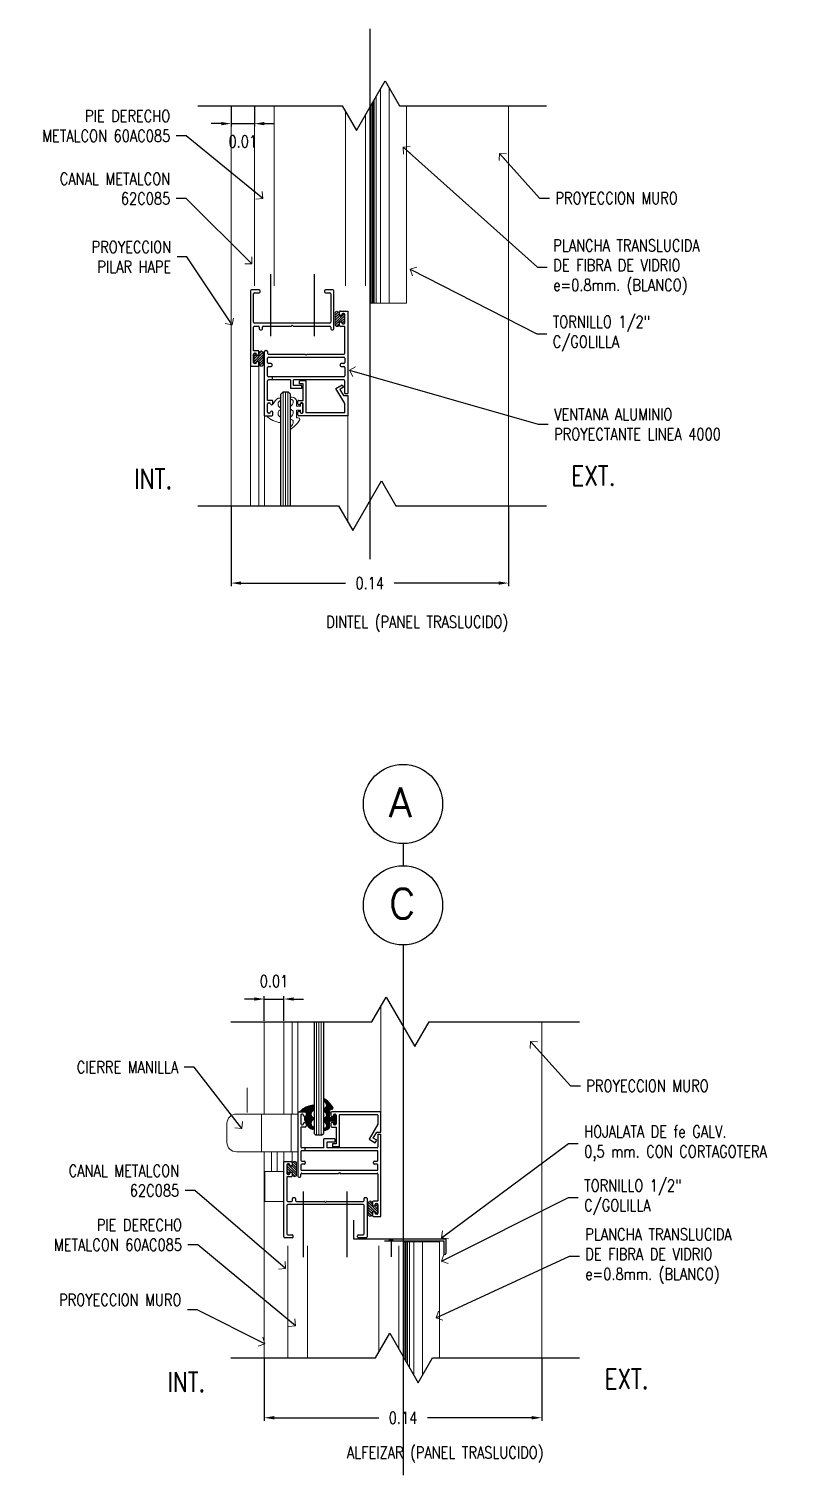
# Model space of a CAD drawing. Header units: metres. Extents: x -40 to 265, y 63 to 163.
# Drawn here: x 252.768 to 253.153, y 136.303 to 137.033 of the extents above; entities that cross this region are included whole.
import ezdxf

# ---------------------------------------------------------------- set-up
doc = ezdxf.new("R2010")
doc.units = ezdxf.units.M
doc.header["$LTSCALE"] = 5
doc.header["$MEASUREMENT"] = 0
doc.layers.get('0').update_dxf_attribs({"color": 30})
for name, color, linetype, lineweight in [('A-ANNO-TEXT', 3, 'Continuous', 18), ('A-DETL-GRPH', 4, 'Continuous', 25), ('A-DETL-MBND', 3, 'Continuous', 18), ('A-DETL-MCUT', 4, 'Continuous', 25), ('A-DETL-PATT', 8, 'Continuous', 18)]:
    doc.layers.add(name, color=color, linetype=linetype, lineweight=lineweight)
doc.styles.add('E-ROMANS', font='romans.shx', dxfattribs={"width": 0.8})
doc.dimstyles.new('E-0010_TICK_12', dxfattribs={"dimscale": 0.001, "dimtxt": 12, "dimasz": 12, "dimexe": 6, "dimexo": 4, "dimgap": 6, "dimtad": 0, "dimdec": 0, "dimlfac": 1000, "dimzin": 0, "dimdsep": 46, "dimtxsty": 'E-ROMANS', "dimblk": 'OBLIQUE', "dimcen": 6, "dimclrd": 256, "dimclre": 256, "dimclrt": 256, "dimadec": 0, "dimazin": 0, "dimtfac": 1, "dimtdec": 0, "dimtmove": 1, "dimatfit": 3, "dimldrblk": 'OPEN90', "dimfxl": 1, "dimtfill": 1, "dimtolj": 1, "dimtzin": 0, "dimlwd": -1, "dimarcsym": 0})
pattern_1 = [(45, (292.52679567, 70.19541278), (-0.000265165043, 0.000265165043), [])]

# ---------------------------------------------------------------- blocks, each defined once
blk = doc.blocks.new('*X40')
at = {"color": 0}
for p, q in [((134.91, 112.37), (139.77, 117.23)), ((134.91, 115.03), (136.01, 116.13)), ((134.91, 113.7), (136.61, 115.4)), ((135.23, 116.01), (135.23, 116.01)), ((135.23, 114.68), (135.23, 114.68)), ((135.26, 111.39), (139.81, 115.95)), ((135.9, 115.35), (135.9, 115.35)), ((136.56, 114.68), (136.56, 114.68)), ((137.22, 115.35), (137.22, 115.35)), ((137.71, 116.5), (139.14, 117.92)), ((137.89, 117.34), (137.89, 117.34)), ((137.89, 116.01), (137.89, 116.01)), ((137.89, 114.68), (137.89, 114.68)), ((138.55, 116.67), (138.55, 116.67)), ((138.55, 115.35), (138.55, 115.35)), ((139.21, 117.34), (139.21, 117.34)), ((139.21, 116.01), (139.21, 116.01)), ((139.21, 114.68), (139.21, 114.68)), ((135.23, 113.36), (135.23, 113.36)), ((135.23, 112.03), (135.23, 112.03)), ((135.9, 114.02), (135.9, 114.02)), ((135.9, 112.7), (135.9, 112.7)), ((136.56, 113.36), (136.56, 113.36)), ((137.22, 114.02), (137.22, 114.02)), ((137.22, 112.7), (137.22, 112.7)), ((137.49, 112.3), (139.81, 114.62)), ((137.71, 111.2), (139.81, 113.3)), ((137.89, 113.36), (137.89, 113.36)), ((137.89, 112.03), (137.89, 112.03)), ((137.89, 110.71), (137.89, 110.71)), ((138.03, 110.19), (139.81, 111.97)), ((138.55, 114.02), (138.55, 114.02)), ((138.55, 112.7), (138.55, 112.7)), ((138.55, 111.37), (138.55, 111.37)), ((138.55, 110.04), (138.55, 110.04)), ((139.12, 109.95), (139.75, 110.58)), ((139.21, 113.36), (139.21, 113.36)), ((139.21, 112.03), (139.21, 112.03)), ((139.21, 110.71), (139.21, 110.71))]:
    blk.add_line(p, q, dxfattribs=at)
blk = doc.blocks.new('_Oblique')
at = {"color": 0, "linetype": 'ByBlock', "lineweight": -2}
blk.add_line((-0.5, -0.5), (0.5, 0.5), dxfattribs=at)
blk = doc.blocks.new('_Open90')
at = {"color": 0, "linetype": 'ByBlock', "lineweight": -2}
for p, q in [((0, 0), (-1, 0)), ((-0.5, 0.5), (0, 0)), ((0, 0), (-0.5, -0.5))]:
    blk.add_line(p, q, dxfattribs=at)
blk = doc.blocks.new('QM-ARQ-DET')
at = {"layer": 'A-DETL-PATT'}
h = blk.add_hatch(dxfattribs=at)
h.set_pattern_fill('ANSI31', color=256, scale=0.003, style=0)
h.set_pattern_definition(pattern_1)
edge = h.paths.add_edge_path()
edge.add_line((252.91999, 136.48368), (252.92012, 136.48756))
edge.add_spline(control_points=[(252.92012, 136.48756), (252.92069, 136.48757), (252.92285, 136.48761), (252.91952, 136.49161), (252.91777, 136.49286), (252.91697, 136.49344)], knot_values=[0, 0, 0, 0, 0.001435, 0.005431, 0.008857, 0.008857, 0.008857, 0.008857], degree=3, periodic=0)
edge.add_line((252.91697, 136.49344), (252.91697, 136.49212))
edge.add_spline(control_points=[(252.91697, 136.49212), (252.91721, 136.49192), (252.91807, 136.49123), (252.91895, 136.48906), (252.91754, 136.48842), (252.91697, 136.48816)], knot_values=[0, 0, 0, 0, 0.000972, 0.003396, 0.005075, 0.005075, 0.005075, 0.005075], degree=3, periodic=0)
edge.add_line((252.91697, 136.48816), (252.91697, 136.4872))
edge.add_spline(control_points=[(252.91697, 136.4872), (252.91721, 136.487), (252.91807, 136.48631), (252.91895, 136.48414), (252.91754, 136.4835), (252.91697, 136.48325)], knot_values=[0, 0, 0, 0, 0.000972, 0.003396, 0.005075, 0.005075, 0.005075, 0.005075], degree=3, periodic=0)
edge.add_line((252.91697, 136.48325), (252.91697, 136.48188))
edge.add_spline(control_points=[(252.91697, 136.48188), (252.91721, 136.48168), (252.91807, 136.48098), (252.91895, 136.47881), (252.91754, 136.47818), (252.91697, 136.47792)], knot_values=[0, 0, 0, 0, 0.000972, 0.003396, 0.005075, 0.005075, 0.005075, 0.005075], degree=3, periodic=0)
edge.add_line((252.91697, 136.47792), (252.91697, 136.47706))
edge.add_arc((252.91744, 136.47984), 0.00282, 260.2894, 334.59253)
edge.add_line((252.91999, 136.47863), (252.91999, 136.48173))
edge.add_line((252.91999, 136.48173), (252.92211, 136.48173))
edge.add_line((252.92211, 136.48173), (252.92211, 136.48056))
edge.add_arc((252.9224, 136.48056), 0.000286, 180, 270)
edge.add_line((252.9224, 136.48027), (252.92288, 136.48027))
edge.add_arc((252.92288, 136.48056), 0.000286, 270, 360)
edge.add_line((252.92316, 136.48056), (252.92316, 136.48485))
edge.add_arc((252.92288, 136.48485), 0.000286, 0, 90)
edge.add_line((252.92288, 136.48514), (252.9224, 136.48514))
edge.add_arc((252.9224, 136.48485), 0.000286, 90, 180)
edge.add_line((252.92211, 136.48485), (252.92211, 136.48368))
edge.add_line((252.92211, 136.48368), (252.91999, 136.48368))
h = blk.add_hatch(dxfattribs=at)
h.set_pattern_fill('ANSI31', color=256, scale=0.003, style=0)
h.set_pattern_definition(pattern_1)
edge = h.paths.add_edge_path()
edge.add_line((252.91219, 136.48728), (252.91219, 136.48999))
edge.add_arc((252.91306, 136.4787), 0.01133, 94.36371, 136.53353)
edge.add_line((252.90483, 136.48649), (252.90767, 136.48649))
edge.add_arc((252.90767, 136.48601), 0.000477, 0, 90, ccw=False)
edge.add_line((252.90814, 136.48601), (252.90814, 136.48468))
edge.add_arc((252.90767, 136.48468), 0.000477, -90, 0, ccw=False)
edge.add_line((252.90767, 136.4842), (252.90738, 136.4842))
edge.add_arc((252.91165, 136.4833), 0.00436, 168.15387, 213.32126)
edge.add_arc((252.90767, 136.48057), 0.000477, 19.26876, 45, ccw=False)
edge.add_spline(control_points=[(252.90812, 136.48073), (252.90846, 136.48018), (252.9092, 136.47903), (252.91055, 136.4775), (252.91174, 136.47764), (252.91219, 136.47769)], knot_values=[0.000217, 0.000217, 0.000217, 0.000217, 0.002223, 0.004367, 0.00567, 0.00567, 0.00567, 0.00567], degree=3, periodic=0)
edge.add_line((252.91219, 136.47769), (252.91219, 136.47874))
edge.add_arc((252.91278, 136.4807), 0.00205, 106.66303, 253.33697, ccw=False)
edge.add_line((252.91219, 136.48266), (252.91219, 136.48336))
edge.add_arc((252.91278, 136.48532), 0.00205, 106.66303, 253.33697, ccw=False)
at = {"layer": 'A-DETL-GRPH'}
for p, q in [((252.94031, 137.03285), (252.94031, 136.76539)), ((252.9336, 136.98159), (252.94803, 137.00659)), ((252.94803, 137.00659), (252.95525, 136.99409)), ((252.85345, 136.99409), (252.92638, 136.99409)), ((252.87031, 136.99359), (252.87031, 136.98356)), ((252.88212, 136.99359), (252.88212, 136.98356)), ((252.92638, 136.99409), (252.9336, 136.98159)), ((252.95525, 136.99409), (253.02943, 136.99409)), ((252.86531, 136.98506), (252.86031, 136.98506)), ((252.87031, 136.98506), (252.88212, 136.98506)), ((252.88712, 136.98506), (252.89212, 136.98506)), ((252.93178, 136.77978), (252.94622, 136.80478)), ((252.94622, 136.80478), (252.95343, 136.79228)), ((252.85345, 136.79228), (252.92457, 136.79228)), ((252.87029, 136.79178), (252.87029, 136.75175)), ((252.92457, 136.79228), (252.93178, 136.77978)), ((252.95343, 136.79228), (253.02943, 136.79228)), ((253.01029, 136.79177), (253.01029, 136.75175)), ((252.87529, 136.75325), (252.92801, 136.75325)), ((253.00529, 136.75325), (252.95258, 136.75325)), ((252.95707, 136.62179), (252.95707, 136.61067)), ((252.95707, 136.57067), (252.95707, 136.30322)), ((252.88205, 136.54339), (252.87705, 136.54339)), ((252.88705, 136.53241), (252.88705, 136.54489)), ((252.88705, 136.54339), (252.89692, 136.54339)), ((252.89692, 136.53241), (252.89692, 136.54489)), ((252.90192, 136.54339), (252.90692, 136.54339)), ((252.94132, 136.53191), (252.94854, 136.54441)), ((252.94854, 136.54441), (252.96297, 136.51941)), ((252.87021, 136.53191), (252.94132, 136.53191)), ((252.96297, 136.51941), (252.97019, 136.53191)), ((252.97019, 136.53191), (253.04618, 136.53191)), ((252.94313, 136.36232), (252.95035, 136.37482)), ((252.95035, 136.37482), (252.96478, 136.34982)), ((252.87021, 136.36232), (252.94313, 136.36232)), ((252.88706, 136.36182), (252.88706, 136.33064)), ((252.96478, 136.34982), (252.972, 136.36232)), ((252.972, 136.36232), (253.04618, 136.36232)), ((253.02706, 136.36183), (253.02706, 136.33064)), ((252.89206, 136.33214), (252.94478, 136.33214)), ((253.02206, 136.33214), (252.96935, 136.33214))]:
    blk.add_line(p, q, dxfattribs=at)
for centre in [(252.95707, 136.64179), (252.95707, 136.59067)]:
    blk.add_circle(centre, 0.02, dxfattribs=at)
for points in [[(252.86531, 136.98589), (252.86531, 136.98423), (252.87031, 136.98506)], [(252.88712, 136.98589), (252.88712, 136.98423), (252.88212, 136.98506)], [(252.87529, 136.75408), (252.87529, 136.75242), (252.87029, 136.75325)], [(253.00529, 136.75408), (253.00529, 136.75242), (253.01029, 136.75325)], [(252.88205, 136.54422), (252.88205, 136.54256), (252.88705, 136.54339)], [(252.90192, 136.54422), (252.90192, 136.54256), (252.89692, 136.54339)], [(252.89206, 136.33297), (252.89206, 136.3313), (252.88706, 136.33214)], [(253.02206, 136.33297), (253.02206, 136.3313), (253.02706, 136.33214)]]:
    blk.add_solid(points, dxfattribs=at)
at = {"layer": 'A-DETL-MBND'}
for p, q in [((252.9501, 136.8944), (252.9501, 137.003)), ((252.94196, 136.8944), (252.94196, 136.99608)), ((252.94251, 136.8944), (252.94251, 136.99702)), ((252.94359, 136.8944), (252.94359, 136.9989)), ((252.94576, 136.8944), (252.94576, 137.00266)), ((252.87029, 136.79228), (252.87031, 136.99409)), ((252.88212, 136.90325), (252.88212, 136.99409)), ((252.89212, 136.90325), (252.89212, 136.99409)), ((252.92812, 136.90325), (252.92812, 136.99107)), ((252.93812, 136.90325), (252.93812, 136.98942)), ((252.95879, 136.8944), (252.95879, 136.99409)), ((253.01029, 136.79228), (253.01031, 136.99409)), ((252.94159, 136.8944), (252.95879, 136.8944)), ((252.92279, 136.88942), (252.92279, 136.8837)), ((252.9248, 136.88861), (252.9248, 136.88942)), ((252.92575, 136.88794), (252.92547, 136.88794)), ((252.92642, 136.88871), (252.92642, 136.88861)), ((252.92718, 136.88899), (252.92671, 136.88899)), ((252.92747, 136.88441), (252.92747, 136.88871)), ((252.9248, 136.8837), (252.9248, 136.88451)), ((252.92547, 136.88517), (252.92575, 136.88517)), ((252.92642, 136.88451), (252.92642, 136.88441)), ((252.92671, 136.88412), (252.92718, 136.88412)), ((252.88188, 136.86871), (252.88188, 136.86441)), ((252.88265, 136.869), (252.88217, 136.869)), ((252.88293, 136.86861), (252.88293, 136.86871)), ((252.88293, 136.86441), (252.88293, 136.86451)), ((252.88389, 136.86795), (252.8836, 136.86795)), ((252.8836, 136.86518), (252.88389, 136.86518)), ((252.88455, 136.86942), (252.88455, 136.86861)), ((252.88455, 136.86451), (252.88455, 136.8637)), ((252.88656, 136.8637), (252.88656, 136.86942)), ((252.88016, 136.86277), (252.88016, 136.79228)), ((252.88217, 136.86413), (252.88265, 136.86413)), ((252.88436, 136.86277), (252.88436, 136.79228)), ((252.89662, 136.79228), (252.89662, 136.84954)), ((252.89781, 136.79228), (252.89781, 136.84954)), ((252.89899, 136.79221), (252.89899, 136.84954)), ((252.90324, 136.84247), (252.90324, 136.84556)), ((252.90536, 136.84247), (252.90324, 136.84247)), ((252.90536, 136.84364), (252.90536, 136.84247)), ((252.90612, 136.84392), (252.90564, 136.84392)), ((252.90641, 136.83934), (252.90641, 136.84364)), ((252.88719, 136.79228), (252.88719, 136.8377)), ((252.90536, 136.84051), (252.90324, 136.84051)), ((252.90336, 136.83664), (252.90324, 136.84051)), ((252.90536, 136.83934), (252.90536, 136.84051)), ((252.90564, 136.83906), (252.90612, 136.83906)), ((252.92919, 136.78428), (252.92919, 136.8377)), ((252.94594, 136.53992), (252.94594, 136.48649)), ((252.88705, 136.53191), (252.88705, 136.48538)), ((252.89692, 136.48538), (252.89692, 136.53191)), ((252.90112, 136.48538), (252.90112, 136.53191)), ((252.90394, 136.53191), (252.90394, 136.48649)), ((252.91338, 136.53191), (252.91338, 136.47465)), ((252.91456, 136.53191), (252.91456, 136.47465)), ((252.91574, 136.53199), (252.91574, 136.47465)), ((253.02705, 136.53191), (253.02706, 136.36232)), ((252.87849, 136.49858), (252.87849, 136.48612)), ((252.9038, 136.48538), (252.87299, 136.48538)), ((252.88558, 136.48538), (252.88558, 136.46629)), ((252.90063, 136.48538), (252.90063, 136.46629)), ((252.92012, 136.48756), (252.91999, 136.48368)), ((252.92211, 136.48485), (252.92211, 136.48368)), ((252.9224, 136.48514), (252.92288, 136.48514)), ((252.92316, 136.48485), (252.92316, 136.48056)), ((252.86821, 136.47106), (252.86821, 136.48061)), ((252.92211, 136.48368), (252.91999, 136.48368)), ((252.92211, 136.48173), (252.91999, 136.48173)), ((252.91999, 136.48173), (252.91999, 136.47863)), ((252.92211, 136.48056), (252.92211, 136.48173)), ((252.92288, 136.48027), (252.9224, 136.48027)), ((252.90394, 136.46629), (252.87299, 136.46629)), ((252.88705, 136.46629), (252.88706, 136.36232)), ((252.89071, 136.45635), (252.89071, 136.46629)), ((252.89358, 136.45635), (252.89358, 136.46629)), ((252.89692, 136.46142), (252.89692, 136.46629)), ((252.90112, 136.46027), (252.90112, 136.46629)), ((252.89692, 136.45635), (252.88737, 136.45635)), ((252.88737, 136.45635), (252.88737, 136.4412)), ((252.89864, 136.45549), (252.89864, 136.45978)), ((252.89892, 136.46007), (252.8994, 136.46007)), ((252.89969, 136.45978), (252.89969, 136.45969)), ((252.90035, 136.45902), (252.90064, 136.45902)), ((252.90064, 136.45625), (252.90035, 136.45625)), ((252.90131, 136.45969), (252.90131, 136.4605)), ((252.90331, 136.4605), (252.90331, 136.45477)), ((252.8994, 136.4552), (252.89892, 136.4552)), ((252.89969, 136.45558), (252.89969, 136.45549)), ((252.90131, 136.45477), (252.90131, 136.45558)), ((252.88737, 136.4412), (252.89692, 136.4412)), ((252.93955, 136.43477), (252.93955, 136.4405)), ((252.94155, 136.4405), (252.94155, 136.43969)), ((252.94155, 136.43558), (252.94155, 136.43477)), ((252.94222, 136.43902), (252.94251, 136.43902)), ((252.94251, 136.43625), (252.94222, 136.43625)), ((252.94317, 136.43969), (252.94317, 136.43978)), ((252.94317, 136.43549), (252.94317, 136.43558)), ((252.94346, 136.44007), (252.94394, 136.44007)), ((252.94394, 136.4352), (252.94346, 136.4352)), ((252.94422, 136.43978), (252.94422, 136.43549)), ((252.95835, 136.42094), (252.97555, 136.42094)), ((252.95872, 136.42094), (252.95872, 136.36032)), ((252.95927, 136.42094), (252.95927, 136.35938)), ((252.96035, 136.42094), (252.96035, 136.3575)), ((252.96252, 136.42094), (252.96252, 136.35374)), ((252.96687, 136.42094), (252.96687, 136.35343)), ((252.97555, 136.42094), (252.97555, 136.36232)), ((252.89888, 136.41894), (252.89888, 136.36232)), ((252.90888, 136.41894), (252.90888, 136.36232)), ((252.94488, 136.41894), (252.94488, 136.36535)), ((252.95488, 136.41894), (252.95488, 136.36698))]:
    blk.add_line(p, q, dxfattribs=at)
for centre, radius, start, end in [((252.92379, 136.88942), 0.001, 0, 180), ((252.92547, 136.88861), 0.000668, 180, 270), ((252.92575, 136.88861), 0.000668, 270, 0), ((252.92671, 136.88871), 0.000286, 90, 180), ((252.92718, 136.88871), 0.000286, 0, 90), ((252.92379, 136.8837), 0.001, 180, 0), ((252.92547, 136.88451), 0.000668, 90, 180), ((252.92575, 136.88451), 0.000668, 0, 90), ((252.92671, 136.88441), 0.000286, 180, 270), ((252.92718, 136.88441), 0.000286, 270, 0), ((252.88217, 136.86871), 0.000286, 90, 180), ((252.88217, 136.86441), 0.000286, 180, 270), ((252.88265, 136.86871), 0.000286, 0, 90), ((252.88265, 136.86441), 0.000286, 270, 0), ((252.8836, 136.86861), 0.000668, 180, 270), ((252.8836, 136.86451), 0.000668, 90, 180), ((252.88389, 136.86861), 0.000668, 270, 0), ((252.88389, 136.86451), 0.000668, 0, 90), ((252.88556, 136.86942), 0.001, 0, 180), ((252.88556, 136.8637), 0.001, 180, 0), ((252.89603, 136.8435), 0.00205, 106.66303, 253.33697), ((252.90069, 136.84435), 0.00282, 25.40747, 99.7106), ((252.90564, 136.84364), 0.000286, 90, 180), ((252.90612, 136.84364), 0.000286, 0, 90), ((252.8963, 136.8455), 0.01133, 223.46647, 265.63629), ((252.89603, 136.83887), 0.00205, 106.66303, 253.33697), ((252.90564, 136.83934), 0.000286, 180, 270), ((252.90612, 136.83934), 0.000286, 270, 0), ((252.87299, 136.48061), 0.00477, 90, 180), ((252.91306, 136.4787), 0.01133, 94.36371, 136.53353), ((252.91278, 136.48532), 0.00205, 106.66303, 253.33697), ((252.9224, 136.48485), 0.000286, 90, 180), ((252.92288, 136.48485), 0.000286, 0, 90), ((252.91165, 136.4833), 0.00436, 168.15387, 213.32126), ((252.91278, 136.4807), 0.00205, 106.66303, 253.33697), ((252.91744, 136.47984), 0.00282, 260.2894, 334.59253), ((252.9224, 136.48056), 0.000286, 180, 270), ((252.92288, 136.48056), 0.000286, 270, 0), ((252.87299, 136.47106), 0.00477, 180, 270), ((252.89892, 136.45978), 0.000286, 90, 180), ((252.8994, 136.45978), 0.000286, 0, 90), ((252.90035, 136.45969), 0.000668, 180, 270), ((252.90035, 136.45558), 0.000668, 90, 180), ((252.90064, 136.45969), 0.000668, 270, 0), ((252.90064, 136.45558), 0.000668, 0, 90), ((252.90231, 136.4605), 0.001, 0, 180), ((252.89892, 136.45549), 0.000286, 180, 270), ((252.8994, 136.45549), 0.000286, 270, 0), ((252.90231, 136.45477), 0.001, 180, 0), ((252.94055, 136.4405), 0.001, 0, 180), ((252.94055, 136.43477), 0.001, 180, 0), ((252.94222, 136.43969), 0.000668, 180, 270), ((252.94222, 136.43558), 0.000668, 90, 180), ((252.94251, 136.43969), 0.000668, 270, 0), ((252.94251, 136.43558), 0.000668, 0, 90), ((252.94346, 136.43978), 0.000286, 90, 180), ((252.94346, 136.43549), 0.000286, 180, 270), ((252.94394, 136.43978), 0.000286, 0, 90), ((252.94394, 136.43549), 0.000286, 270, 0)]:
    blk.add_arc(centre, radius, start, end, dxfattribs=at)
for points in [[(252.89125, 136.84329), (252.89249, 136.84513), (252.89414, 136.8465), (252.89544, 136.8465)], [(252.90021, 136.84627), (252.90159, 136.84531), (252.90093, 136.84298), (252.90021, 136.84232)], [(252.90021, 136.84095), (252.90159, 136.83998), (252.90093, 136.83765), (252.90021, 136.83699)], [(252.90021, 136.83075), (252.90285, 136.83294), (252.90478, 136.83643), (252.90336, 136.83664)], [(252.90021, 136.83603), (252.90159, 136.83507), (252.90093, 136.83273), (252.90021, 136.83207)], [(252.91697, 136.49344), (252.91961, 136.49126), (252.92154, 136.48776), (252.92012, 136.48756)], [(252.91697, 136.48816), (252.91834, 136.48913), (252.91768, 136.49146), (252.91697, 136.49212)], [(252.91697, 136.48325), (252.91834, 136.48421), (252.91768, 136.48654), (252.91697, 136.4872)], [(252.908, 136.48091), (252.90924, 136.47906), (252.91089, 136.47769), (252.91219, 136.47769)], [(252.91697, 136.47792), (252.91834, 136.47888), (252.91768, 136.48122), (252.91697, 136.48188)]]:
    blk.add_spline(points, degree=3, dxfattribs=at)
at = {"layer": 'A-DETL-MCUT'}
for p, q in [((252.94079, 136.8944), (252.94079, 136.99404)), ((252.94159, 136.8944), (252.94159, 136.99543)), ((252.89014, 136.90904), (252.89014, 136.87789)), ((252.91218, 136.90904), (252.91218, 136.87789)), ((252.88016, 136.90077), (252.88016, 136.86277)), ((252.88446, 136.90125), (252.88064, 136.90125)), ((252.88494, 136.9002), (252.88494, 136.90077)), ((252.91739, 136.90077), (252.91739, 136.9002)), ((252.92169, 136.90125), (252.91787, 136.90125)), ((252.92216, 136.88149), (252.92216, 136.90077)), ((252.88169, 136.88493), (252.88169, 136.89925)), ((252.88217, 136.89972), (252.88446, 136.89972)), ((252.91787, 136.89972), (252.92016, 136.89972)), ((252.92064, 136.89925), (252.92064, 136.88493)), ((252.94159, 136.8944), (252.94079, 136.8944)), ((252.92499, 136.88869), (252.92499, 136.89003)), ((252.92547, 136.8905), (252.92919, 136.8905)), ((252.92575, 136.88821), (252.92547, 136.88821)), ((252.92623, 136.88879), (252.92623, 136.88869)), ((252.92718, 136.88926), (252.92671, 136.88926)), ((252.92766, 136.88449), (252.92766, 136.88879)), ((252.92919, 136.8905), (252.92919, 136.84895)), ((252.88169, 136.87051), (252.88169, 136.88245)), ((252.92016, 136.88445), (252.88217, 136.88445)), ((252.88217, 136.88292), (252.88408, 136.88292)), ((252.88455, 136.88245), (252.88455, 136.88149)), ((252.88503, 136.88102), (252.8856, 136.88102)), ((252.88608, 136.88149), (252.88608, 136.88245)), ((252.88656, 136.88292), (252.90049, 136.88292)), ((252.90083, 136.88306), (252.90116, 136.8834)), ((252.90116, 136.8834), (252.9015, 136.88306)), ((252.90184, 136.88292), (252.92016, 136.88292)), ((252.92064, 136.88245), (252.92064, 136.88149)), ((252.92111, 136.88102), (252.92169, 136.88102)), ((252.92499, 136.88325), (252.92499, 136.88459)), ((252.92547, 136.88506), (252.92575, 136.88506)), ((252.92766, 136.88277), (252.92547, 136.88277)), ((252.92623, 136.88459), (252.92623, 136.88449)), ((252.92671, 136.88401), (252.92718, 136.88401)), ((252.92766, 136.86922), (252.92766, 136.88277)), ((252.88389, 136.87051), (252.88169, 136.87051)), ((252.88169, 136.86449), (252.88169, 136.86879)), ((252.88169, 136.86449), (252.88169, 136.86879)), ((252.88217, 136.86927), (252.88265, 136.86927)), ((252.88312, 136.86879), (252.88312, 136.86869)), ((252.88312, 136.86459), (252.88312, 136.86449)), ((252.8836, 136.86822), (252.88389, 136.86822)), ((252.88389, 136.86507), (252.8836, 136.86507)), ((252.88436, 136.86869), (252.88436, 136.87003)), ((252.88436, 136.86325), (252.88436, 136.86459)), ((252.88719, 136.8377), (252.88719, 136.87017)), ((252.88767, 136.87065), (252.88824, 136.87065)), ((252.88872, 136.87017), (252.88872, 136.86922)), ((252.88872, 136.86457), (252.88872, 136.86674)), ((252.88919, 136.86874), (252.90771, 136.86874)), ((252.88919, 136.86721), (252.92718, 136.86721)), ((252.90771, 136.86874), (252.90819, 136.86826)), ((252.90819, 136.86826), (252.90867, 136.86874)), ((252.90867, 136.86874), (252.92718, 136.86874)), ((252.92766, 136.86674), (252.92766, 136.86457)), ((252.88016, 136.86277), (252.88389, 136.86277)), ((252.88265, 136.86402), (252.88217, 136.86402)), ((252.88872, 136.85779), (252.88872, 136.86209)), ((252.89053, 136.86409), (252.88919, 136.86409)), ((252.88919, 136.86257), (252.89053, 136.86257)), ((252.92718, 136.85732), (252.88919, 136.85732)), ((252.89101, 136.86304), (252.89101, 136.86362)), ((252.89101, 136.85732), (252.89101, 136.85579)), ((252.92537, 136.86362), (252.92537, 136.86304)), ((252.92718, 136.86409), (252.92585, 136.86409)), ((252.92585, 136.86257), (252.92718, 136.86257)), ((252.92766, 136.86209), (252.92766, 136.85779)), ((252.88872, 136.84544), (252.88872, 136.85531)), ((252.90032, 136.85579), (252.88919, 136.85579)), ((252.90032, 136.85579), (252.90032, 136.85141)), ((252.90597, 136.85141), (252.90032, 136.85141)), ((252.90185, 136.85294), (252.90185, 136.85579)), ((252.92718, 136.85579), (252.90185, 136.85579)), ((252.90597, 136.85294), (252.90185, 136.85294)), ((252.90813, 136.8553), (252.90476, 136.8553)), ((252.90476, 136.85377), (252.90476, 136.8553)), ((252.9066, 136.85377), (252.90476, 136.85377)), ((252.90597, 136.85141), (252.90597, 136.85294)), ((252.9066, 136.84544), (252.9066, 136.85377)), ((252.90813, 136.83923), (252.90813, 136.8553)), ((252.92316, 136.85143), (252.92631, 136.85332)), ((252.92766, 136.84394), (252.92316, 136.85143)), ((252.92708, 136.85203), (252.92524, 136.85093)), ((252.92524, 136.85093), (252.92706, 136.84791)), ((252.92631, 136.85332), (252.92708, 136.85203)), ((252.92766, 136.84895), (252.92766, 136.85531)), ((252.89091, 136.84544), (252.88872, 136.84544)), ((252.88872, 136.83942), (252.88872, 136.84372)), ((252.88872, 136.83942), (252.88872, 136.84372)), ((252.88919, 136.8442), (252.88967, 136.8442)), ((252.89015, 136.84372), (252.89015, 136.84362)), ((252.89062, 136.84315), (252.89091, 136.84315)), ((252.89139, 136.84362), (252.89139, 136.84496)), ((252.89639, 136.84954), (252.89544, 136.84859)), ((252.89544, 136.79228), (252.89544, 136.84859)), ((252.89926, 136.84954), (252.89639, 136.84954)), ((252.89926, 136.84954), (252.90021, 136.84859)), ((252.90021, 136.79228), (252.90021, 136.84859)), ((252.90393, 136.84362), (252.90393, 136.84496)), ((252.9044, 136.84544), (252.9066, 136.84544)), ((252.90469, 136.84315), (252.9044, 136.84315)), ((252.90517, 136.84372), (252.90517, 136.84362)), ((252.90612, 136.8442), (252.90564, 136.8442)), ((252.9066, 136.83942), (252.9066, 136.84372)), ((252.9066, 136.83942), (252.9066, 136.84372)), ((252.92706, 136.84791), (252.92919, 136.84791)), ((252.92766, 136.84895), (252.92919, 136.84895)), ((252.92766, 136.83923), (252.92766, 136.84394)), ((252.92919, 136.84791), (252.92919, 136.8377)), ((252.88719, 136.8377), (252.89091, 136.8377)), ((252.88967, 136.83895), (252.88919, 136.83895)), ((252.89015, 136.83952), (252.89015, 136.83942)), ((252.89091, 136.84), (252.89062, 136.84)), ((252.89139, 136.83818), (252.89139, 136.83952)), ((252.90393, 136.83818), (252.90393, 136.83952)), ((252.9044, 136.84), (252.90469, 136.84)), ((252.92919, 136.8377), (252.9044, 136.8377)), ((252.90517, 136.83952), (252.90517, 136.83942)), ((252.90564, 136.83895), (252.90612, 136.83895)), ((252.92766, 136.83923), (252.90813, 136.83923)), ((252.91219, 136.53191), (252.91219, 136.47561)), ((252.91697, 136.53191), (252.91697, 136.47561)), ((252.90394, 136.48649), (252.90767, 136.48649)), ((252.90394, 136.48649), (252.90394, 136.45402)), ((252.90643, 136.48525), (252.90595, 136.48525)), ((252.90814, 136.48601), (252.90814, 136.48468)), ((252.92068, 136.48601), (252.92068, 136.48468)), ((252.94594, 136.48649), (252.92116, 136.48649)), ((252.9224, 136.48525), (252.92288, 136.48525)), ((252.94442, 136.48496), (252.92488, 136.48496)), ((252.92488, 136.48496), (252.92488, 136.4689)), ((252.94442, 136.48496), (252.94442, 136.48025)), ((252.94594, 136.47629), (252.94594, 136.48649)), ((252.90547, 136.48477), (252.90547, 136.48048)), ((252.90547, 136.48477), (252.90547, 136.48048)), ((252.90767, 136.47876), (252.90547, 136.47876)), ((252.90547, 136.47876), (252.90547, 136.46888)), ((252.90595, 136.48), (252.90642, 136.48)), ((252.9069, 136.48468), (252.9069, 136.48477)), ((252.9069, 136.48048), (252.9069, 136.48057)), ((252.90767, 136.4842), (252.90738, 136.4842)), ((252.90738, 136.48105), (252.90767, 136.48105)), ((252.90814, 136.48057), (252.90814, 136.47924)), ((252.92068, 136.48057), (252.92068, 136.47924)), ((252.92116, 136.4842), (252.92144, 136.4842)), ((252.92144, 136.48105), (252.92116, 136.48105)), ((252.92116, 136.47876), (252.92335, 136.47876)), ((252.92192, 136.48468), (252.92192, 136.48477)), ((252.92192, 136.48048), (252.92192, 136.48057)), ((252.92288, 136.48), (252.9224, 136.48)), ((252.92335, 136.48477), (252.92335, 136.48048)), ((252.92335, 136.48477), (252.92335, 136.48048)), ((252.92335, 136.47876), (252.92335, 136.47042)), ((252.94442, 136.48025), (252.93992, 136.47277)), ((252.91315, 136.47465), (252.91219, 136.47561)), ((252.91601, 136.47465), (252.91315, 136.47465)), ((252.91601, 136.47465), (252.91697, 136.47561)), ((252.91708, 136.4684), (252.91708, 136.47278)), ((252.92273, 136.47278), (252.91708, 136.47278)), ((252.9186, 136.47125), (252.9186, 136.4684)), ((252.92273, 136.47125), (252.9186, 136.47125)), ((252.92335, 136.47042), (252.92152, 136.47042)), ((252.92152, 136.47042), (252.92152, 136.4689)), ((252.92273, 136.47278), (252.92273, 136.47125)), ((252.93992, 136.47277), (252.94307, 136.47087)), ((252.942, 136.47327), (252.94382, 136.47629)), ((252.94384, 136.47216), (252.942, 136.47327)), ((252.94307, 136.47087), (252.94384, 136.47216)), ((252.94382, 136.47629), (252.94594, 136.47629)), ((252.94442, 136.47525), (252.94442, 136.46888)), ((252.94442, 136.47525), (252.94594, 136.47525)), ((252.94594, 136.43369), (252.94594, 136.47525)), ((252.90547, 136.4664), (252.90547, 136.4621)), ((252.91708, 136.4684), (252.90595, 136.4684)), ((252.94394, 136.46688), (252.90595, 136.46688)), ((252.90776, 136.46688), (252.90776, 136.4684)), ((252.94394, 136.4684), (252.9186, 136.4684)), ((252.92488, 136.4689), (252.92152, 136.4689)), ((252.94442, 136.4621), (252.94442, 136.4664)), ((252.89692, 136.42342), (252.89692, 136.46142)), ((252.89692, 136.46142), (252.90064, 136.46142)), ((252.89845, 136.4597), (252.89845, 136.45541)), ((252.89845, 136.4597), (252.89845, 136.45541)), ((252.8994, 136.46018), (252.89892, 136.46018)), ((252.89988, 136.45961), (252.89988, 136.4597)), ((252.90064, 136.45913), (252.90035, 136.45913)), ((252.90035, 136.45598), (252.90064, 136.45598)), ((252.90112, 136.46094), (252.90112, 136.45961)), ((252.90547, 136.45962), (252.90547, 136.45746)), ((252.90595, 136.46163), (252.90728, 136.46163)), ((252.90728, 136.4601), (252.90595, 136.4601)), ((252.90595, 136.45698), (252.94394, 136.45698)), ((252.90776, 136.46115), (252.90776, 136.46058)), ((252.92447, 136.45545), (252.92494, 136.45593)), ((252.92494, 136.45593), (252.92542, 136.45545)), ((252.94212, 136.46058), (252.94212, 136.46115)), ((252.9426, 136.46163), (252.94394, 136.46163)), ((252.94394, 136.4601), (252.9426, 136.4601)), ((252.94442, 136.45746), (252.94442, 136.45962)), ((252.89845, 136.45369), (252.89845, 136.44175)), ((252.90064, 136.45369), (252.89845, 136.45369)), ((252.89892, 136.45493), (252.8994, 136.45493)), ((252.89988, 136.45541), (252.89988, 136.4555)), ((252.90112, 136.4555), (252.90112, 136.45416)), ((252.90442, 136.45354), (252.90499, 136.45354)), ((252.90547, 136.45402), (252.90547, 136.45498)), ((252.90595, 136.45545), (252.92447, 136.45545)), ((252.92542, 136.45545), (252.94394, 136.45545)), ((252.94442, 136.45498), (252.94442, 136.44142)), ((252.89892, 136.44127), (252.90083, 136.44127)), ((252.90131, 136.44175), (252.90131, 136.4427)), ((252.90179, 136.44318), (252.90236, 136.44318)), ((252.90284, 136.4427), (252.90284, 136.44175)), ((252.90331, 136.44127), (252.91724, 136.44127)), ((252.90691, 136.41315), (252.90691, 136.4463)), ((252.91758, 136.44113), (252.91792, 136.44079)), ((252.91792, 136.44079), (252.91826, 136.44113)), ((252.91859, 136.44127), (252.93691, 136.44127)), ((252.92895, 136.41315), (252.92895, 136.4463)), ((252.93739, 136.44175), (252.93739, 136.4427)), ((252.93787, 136.44318), (252.93844, 136.44318)), ((252.93892, 136.4427), (252.93892, 136.42342)), ((252.94442, 136.44142), (252.94222, 136.44142)), ((252.89845, 136.43926), (252.89845, 136.42495)), ((252.93691, 136.43974), (252.89892, 136.43974)), ((252.93739, 136.42495), (252.93739, 136.43926)), ((252.94174, 136.44094), (252.94174, 136.43961)), ((252.94174, 136.4355), (252.94174, 136.43417)), ((252.94222, 136.43913), (252.94251, 136.43913)), ((252.94251, 136.43598), (252.94222, 136.43598)), ((252.94298, 136.43961), (252.94298, 136.4397)), ((252.94298, 136.43541), (252.94298, 136.4355)), ((252.94346, 136.44018), (252.94394, 136.44018)), ((252.94394, 136.43493), (252.94346, 136.43493)), ((252.94442, 136.4397), (252.94442, 136.43541)), ((252.93209, 136.43182), (252.93209, 136.42239)), ((252.94222, 136.43369), (252.94594, 136.43369)), ((252.90121, 136.42294), (252.8974, 136.42294)), ((252.89892, 136.42447), (252.90121, 136.42447)), ((252.90169, 136.42342), (252.90169, 136.42399)), ((252.93209, 136.42239), (252.9786, 136.42239)), ((252.93415, 136.42342), (252.93415, 136.42399)), ((252.93462, 136.42447), (252.93691, 136.42447)), ((252.93844, 136.42294), (252.93462, 136.42294)), ((252.94765, 136.42139), (252.9776, 136.42139)), ((252.94986, 136.42179), (252.95102, 136.42179)), ((252.95102, 136.42179), (252.95102, 136.41339)), ((252.95218, 136.42179), (252.95102, 136.42179)), ((252.95755, 136.42094), (252.95755, 136.36236)), ((252.95835, 136.42094), (252.95755, 136.42094)), ((252.95835, 136.42094), (252.95835, 136.36097)), ((252.9776, 136.42139), (252.9776, 136.41499)), ((252.9786, 136.42239), (252.9786, 136.41499))]:
    blk.add_line(p, q, dxfattribs=at)
for centre, radius, start, end in [((252.88064, 136.90077), 0.000477, 90, 180), ((252.88446, 136.90077), 0.000477, 360, 90), ((252.91787, 136.90077), 0.000477, 90, 180), ((252.92169, 136.90077), 0.000477, 360, 90), ((252.88217, 136.89925), 0.000477, 90, 180), ((252.88446, 136.9002), 0.000477, 270, 0), ((252.91787, 136.9002), 0.000477, 180, 270), ((252.92016, 136.89925), 0.000477, 360, 90), ((252.92547, 136.89003), 0.000477, 90, 180), ((252.92547, 136.88869), 0.000477, 180, 270), ((252.92575, 136.88869), 0.000477, 270, 0), ((252.92671, 136.88879), 0.000477, 90, 180), ((252.92718, 136.88879), 0.000477, 0, 90), ((252.88217, 136.88493), 0.000477, 180, 270), ((252.88217, 136.88245), 0.000477, 90, 180), ((252.88408, 136.88245), 0.000477, 0, 90), ((252.88503, 136.88149), 0.000477, 180, 270), ((252.8856, 136.88149), 0.000477, 270, 360), ((252.88656, 136.88245), 0.000477, 90, 180), ((252.90049, 136.8834), 0.000477, 270, 315), ((252.90184, 136.8834), 0.000477, 225, 270), ((252.92016, 136.88493), 0.000477, 270, 0), ((252.92016, 136.88245), 0.000477, 0, 90), ((252.92111, 136.88149), 0.000477, 180, 270), ((252.92169, 136.88149), 0.000477, 270, 0), ((252.92547, 136.88459), 0.000477, 90, 180), ((252.92547, 136.88325), 0.000477, 180, 270), ((252.92575, 136.88459), 0.000477, 0, 90), ((252.92671, 136.88449), 0.000477, 180, 270), ((252.92718, 136.88449), 0.000477, 270, 0), ((252.88217, 136.86879), 0.000477, 90, 180), ((252.88217, 136.86449), 0.000477, 180, 270), ((252.88265, 136.86879), 0.000477, 360, 90), ((252.88265, 136.86449), 0.000477, 270, 0), ((252.8836, 136.86869), 0.000477, 180, 270), ((252.8836, 136.86459), 0.000477, 90, 180), ((252.88389, 136.87003), 0.000477, 0, 90), ((252.88389, 136.86869), 0.000477, 270, 0), ((252.88389, 136.86459), 0.000477, 0, 90), ((252.88767, 136.87017), 0.000477, 90, 180), ((252.88824, 136.87017), 0.000477, 0, 90), ((252.88919, 136.86922), 0.000477, 180, 270), ((252.88919, 136.86674), 0.000477, 90, 180), ((252.88919, 136.86457), 0.000477, 180, 270), ((252.92718, 136.86922), 0.000477, 270, 0), ((252.92718, 136.86674), 0.000477, 0, 90), ((252.92718, 136.86457), 0.000477, 270, 0), ((252.88389, 136.86325), 0.000477, 270, 0), ((252.88919, 136.86209), 0.000477, 90, 180), ((252.88919, 136.85779), 0.000477, 180, 270), ((252.89053, 136.86362), 0.000477, 0, 90), ((252.89053, 136.86304), 0.000477, 270, 0), ((252.92585, 136.86362), 0.000477, 90, 180), ((252.92585, 136.86304), 0.000477, 180, 270), ((252.92718, 136.86209), 0.000477, 0, 90), ((252.92718, 136.85779), 0.000477, 270, 0), ((252.88919, 136.85531), 0.000477, 90, 180), ((252.92718, 136.85531), 0.000477, 360, 90), ((252.88919, 136.84372), 0.000477, 90, 180), ((252.88967, 136.84372), 0.000477, 360, 90), ((252.89062, 136.84362), 0.000477, 180, 270), ((252.89091, 136.84496), 0.000477, 0, 90), ((252.89091, 136.84362), 0.000477, 270, 0), ((252.9044, 136.84496), 0.000477, 90, 180), ((252.9044, 136.84362), 0.000477, 180, 270), ((252.90469, 136.84362), 0.000477, 270, 0), ((252.90564, 136.84372), 0.000477, 90, 180), ((252.90612, 136.84372), 0.000477, 360, 90), ((252.88919, 136.83942), 0.000477, 180, 270), ((252.88967, 136.83942), 0.000477, 270, 0), ((252.89062, 136.83952), 0.000477, 90, 180), ((252.89091, 136.83952), 0.000477, 0, 90), ((252.89091, 136.83818), 0.000477, 270, 0), ((252.9044, 136.83952), 0.000477, 90, 180), ((252.9044, 136.83818), 0.000477, 180, 270), ((252.90469, 136.83952), 0.000477, 0, 90), ((252.90564, 136.83942), 0.000477, 180, 270), ((252.90612, 136.83942), 0.000477, 270, 0), ((252.90595, 136.48477), 0.000477, 89.93702, 180), ((252.90642, 136.48477), 0.000477, 360, 89.86933), ((252.90767, 136.48601), 0.000477, 0, 90), ((252.92116, 136.48601), 0.000477, 90, 180), ((252.9224, 136.48477), 0.000477, 90, 180), ((252.92288, 136.48477), 0.000477, 0, 90), ((252.90595, 136.48048), 0.000477, 180, 270), ((252.90642, 136.48048), 0.000477, 270, 0), ((252.90738, 136.48468), 0.000477, 180, 270), ((252.90738, 136.48057), 0.000477, 90, 180), ((252.90767, 136.48468), 0.000477, 270, 0), ((252.90767, 136.48057), 0.000477, 0, 90), ((252.90767, 136.47924), 0.000477, 270, 0), ((252.92116, 136.48468), 0.000477, 180, 270), ((252.92116, 136.48057), 0.000477, 90, 180), ((252.92116, 136.47924), 0.000477, 180, 270), ((252.92144, 136.48468), 0.000477, 270, 0), ((252.92144, 136.48057), 0.000477, 0, 90), ((252.9224, 136.48048), 0.000477, 180, 270), ((252.92288, 136.48048), 0.000477, 270, 0), ((252.90595, 136.46888), 0.000477, 180, 270), ((252.90595, 136.4664), 0.000477, 90, 180), ((252.94394, 136.46888), 0.000477, 270, 0), ((252.94394, 136.4664), 0.000477, 0, 90), ((252.89892, 136.4597), 0.000477, 90, 180), ((252.8994, 136.4597), 0.000477, 0, 90), ((252.90035, 136.45961), 0.000477, 180, 270), ((252.90035, 136.4555), 0.000477, 90, 180), ((252.90064, 136.46094), 0.000477, 0, 90), ((252.90064, 136.45961), 0.000477, 270, 0), ((252.90064, 136.4555), 0.000477, 0, 90), ((252.90595, 136.4621), 0.000477, 180, 270), ((252.90595, 136.45962), 0.000477, 90, 180), ((252.90595, 136.45746), 0.000477, 180, 270), ((252.90728, 136.46115), 0.000477, 360, 90), ((252.90728, 136.46058), 0.000477, 270, 0), ((252.9426, 136.46115), 0.000477, 90, 180), ((252.9426, 136.46058), 0.000477, 180, 270), ((252.94394, 136.4621), 0.000477, 270, 0), ((252.94394, 136.45962), 0.000477, 360, 90), ((252.94394, 136.45746), 0.000477, 270, 0), ((252.89892, 136.45541), 0.000477, 180, 270), ((252.8994, 136.45541), 0.000477, 270, 0), ((252.90064, 136.45416), 0.000477, 270, 0), ((252.90442, 136.45402), 0.000477, 180, 270), ((252.90499, 136.45402), 0.000477, 270, 0), ((252.90595, 136.45498), 0.000477, 90, 180), ((252.94394, 136.45498), 0.000477, 0, 90), ((252.89892, 136.44175), 0.000477, 180, 270), ((252.90083, 136.44175), 0.000477, 270, 0), ((252.90179, 136.4427), 0.000477, 90, 180), ((252.90236, 136.4427), 0.000477, 0, 90), ((252.90331, 136.44175), 0.000477, 180, 270), ((252.91724, 136.44079), 0.000477, 45, 90), ((252.91859, 136.44079), 0.000477, 90, 135), ((252.93691, 136.44175), 0.000477, 270, 0), ((252.93787, 136.4427), 0.000477, 90, 180), ((252.93844, 136.4427), 0.000477, 0, 90), ((252.94222, 136.44094), 0.000477, 90, 180), ((252.89892, 136.43926), 0.000477, 90, 180), ((252.93691, 136.43926), 0.000477, 0, 90), ((252.94222, 136.43961), 0.000477, 180, 270), ((252.94222, 136.4355), 0.000477, 90, 180), ((252.94222, 136.43417), 0.000477, 180, 270), ((252.94251, 136.43961), 0.000477, 270, 0), ((252.94251, 136.4355), 0.000477, 0, 90), ((252.94346, 136.4397), 0.000477, 90, 180), ((252.94346, 136.43541), 0.000477, 180, 270), ((252.94394, 136.4397), 0.000477, 360, 90), ((252.94394, 136.43541), 0.000477, 270, 0), ((252.8974, 136.42342), 0.000477, 180, 270), ((252.89892, 136.42495), 0.000477, 180, 270), ((252.90121, 136.42399), 0.000477, 0, 90), ((252.90121, 136.42342), 0.000477, 270, 0), ((252.93462, 136.42399), 0.000477, 90, 180), ((252.93462, 136.42342), 0.000477, 180, 270), ((252.93691, 136.42495), 0.000477, 270, 0), ((252.93844, 136.42342), 0.000477, 270, 0), ((252.9781, 136.41499), 0.0005, 180, 0)]:
    blk.add_arc(centre, radius, start, end, dxfattribs=at)
at = {"layer": 'A-DETL-MBND', "extrusion": (0, 0, -1), "yscale": 0.000954545, "zscale": -0.000954545, "rotation": 180}
for p, xscale in [((-253.05625, 136.99532), -0.000954545), ((-252.76986, 136.56639), 0.000954545)]:
    blk.add_blockref('*X40', p, dxfattribs=dict(at, xscale=xscale))
at = {"layer": 'A-DETL-MBND', "extrusion": (0, 0, -1), "yscale": 0.000954545, "zscale": -0.000954545}
for p, xscale in [((-252.7531, 136.7578), -0.000954545), ((-253.073, 136.32887), 0.000954545)]:
    blk.add_blockref('*X40', p, dxfattribs=dict(at, xscale=xscale))
at = {"layer": 'A-ANNO-TEXT', "style": 'E-ROMANS'}
for s, p in [('A', (252.94995, 136.63511)), ('C', (252.94995, 136.58399))]:
    blk.add_text(s, height=0.015, dxfattribs=at).set_placement(p)
for s, insert, char_height, attachment_point in [('PIE DERECHO\\PMETALCON 60AC085\\P ', (252.83959, 136.97893), 0.006, 6), ('\\A1;0.01', (252.87622, 136.97606), 0.006, 5), ('CANAL METALCON\\P62C085\\P ', (252.83959, 136.94725), 0.006, 6), ('PROYECCION MURO', (253.034, 136.9475), 0.006, 4), ('PROYECCION\\PPILAR HAPE ', (252.84005, 136.91783), 0.006, 6), ('PLANCHA TRANSLUCIDA\\PDE FIBRA DE VIDRIO\\Pe=0.8mm. (BLANCO)', (253.03289, 136.91263), 0.006, 4), ('TORNILLO 1/2"\\PC/GOLILLA', (253.03264, 136.87904), 0.006, 4), ('VENTANA ALUMINIO\\PPROYECTANTE LINEA 4000', (253.03333, 136.83338), 0.006, 4), ('INT.', (252.84057, 136.80588), 0.01, 6), ('EXT.', (253.06426, 136.80743), 0.01, 6), ('\\A1;0.14', (252.94029, 136.75325), 0.006, 5), ('DINTEL (PANEL TRASLUCIDO)', (253.01006, 136.73265), 0.006, 6), ('\\A1;0.01', (252.89198, 136.55239), 0.006, 5), ('CIERRE MANILLA ', (252.84365, 136.50897), 0.006, 6), ('PROYECCION MURO ', (253.04959, 136.49962), 0.006, 4), ('HOJALATA DE fe GALV.\\P0,5 mm. CON CORTAGOTERA', (253.0485, 136.47059), 0.006, 4), ('CANAL METALCON\\P62C085\\P ', (252.84408, 136.44677), 0.006, 6), ('TORNILLO 1/2"\\PC/GOLILLA', (253.0485, 136.4433), 0.006, 4), ('PIE DERECHO\\PMETALCON 60AC085\\P ', (252.8455, 136.4194), 0.006, 6), ('PLANCHA TRANSLUCIDA\\PDE FIBRA DE VIDRIO\\Pe=0.8mm. (BLANCO)', (253.04906, 136.41366), 0.006, 4), ('PROYECCION MURO\\P ', (252.84524, 136.38659), 0.006, 6), ('INT.', (252.85732, 136.3502), 0.01, 6), ('EXT.', (253.08102, 136.35175), 0.01, 6), ('\\A1;0.14', (252.95706, 136.33214), 0.006, 5), ('ALFEIZAR (PANEL TRASLUCIDO)', (253.0279, 136.31358), 0.006, 6)]:
    blk.add_mtext(s, dxfattribs=dict(at, insert=insert, char_height=char_height, attachment_point=attachment_point))
at = {"layer": 'A-DETL-GRPH', "annotation_type": 0, "has_hookline": 1}
for points, hookline_direction, text_width in [([(252.88627, 136.94734), (252.84759, 136.97893), (252.84259, 136.97893)], 1, 0.07131), ([(252.95709, 136.97325), (253.02489, 136.91263), (253.02989, 136.91263)], 0, 0.08206), ([(253.00584, 136.96993), (253.026, 136.9475), (253.031, 136.9475)], 0, 0.06811), ([(252.88076, 136.91429), (252.84759, 136.94725), (252.84259, 136.94725)], 1, 0.06149), ([(252.87079, 136.88351), (252.84805, 136.91783), (252.84305, 136.91783)], 1, 0.04274), ([(252.96069, 136.91161), (253.02464, 136.87904), (253.02964, 136.87904)], 0, 0.05463), ([(252.93, 136.86061), (253.02533, 136.83338), (253.03033, 136.83338)], 0, 0.09417), ([(253.02143, 136.52204), (253.04159, 136.49962), (253.04659, 136.49962)], 0, 0.06811), ([(252.87566, 136.47802), (252.85165, 136.50897), (252.84665, 136.50897)], 1, 0.05714), ([(252.97654, 136.42295), (253.0405, 136.47059), (253.0455, 136.47059)], 0, 0.10491), ([(252.89783, 136.40743), (252.85208, 136.44677), (252.84708, 136.44677)], 1, 0.06149), ([(252.97654, 136.41108), (253.0405, 136.4433), (253.0455, 136.4433)], 0, 0.05463), ([(252.90286, 136.37847), (252.8535, 136.4194), (252.8485, 136.4194)], 1, 0.07131), ([(252.97382, 136.38257), (253.04106, 136.41366), (253.04606, 136.41366)], 0, 0.08206), ([(252.88739, 136.36941), (252.85324, 136.38659), (252.84824, 136.38659)], 1, 0.06811)]:
    blk.add_leader(points, dimstyle='E-0010_TICK_12', override={"dimscale": 1, "dimtxt": 0.06, "dimasz": 0.005, "dimexe": 0.0015, "dimexo": 0.0005, "dimgap": 0.003, "dimtad": 0, "dimtxsty": 'E-ROMANS', "dimcen": 0.5, "dimclrd": 1, "dimclre": 1, "dimclrt": 2, "dimtfac": 0.5, "dimtofl": 0}, dxfattribs=dict(at, hookline_direction=hookline_direction, text_width=text_width))

msp = doc.modelspace()

# ---------------------------------------------------------------- block references
at = {"layer": 'A-DETL-MBND'}
msp.add_blockref('QM-ARQ-DET', (0, 0), dxfattribs=at)

doc.saveas('drawing.dxf')
